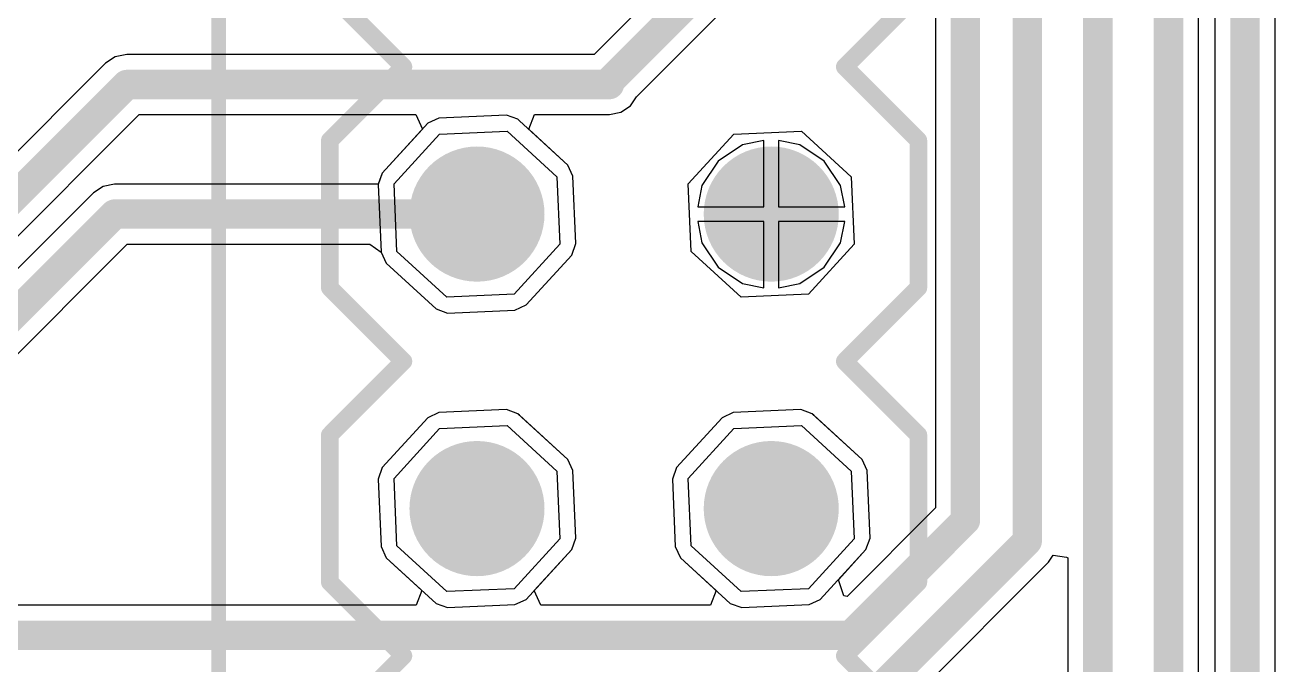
# Model space of a CAD drawing. Header units: millimetres. Extents: x 2.5 to 14.5, y 1.2 to 4.8.
# Drawn here: x 12.1774 to 12.6022, y 2.9999 to 3.2172 of the extents above; entities that cross this region are included whole.
import ezdxf

# ---------------------------------------------------------------- set-up
doc = ezdxf.new("R2010")
doc.units = ezdxf.units.MM
doc.header["$MEASUREMENT"] = 0
for name, color, linetype in [('BottomLayer', 5, 'Continuous'), ('BottomOverlay', 54, 'Continuous'), ('BottomSolder', 6, 'Continuous'), ('ConnectLayer', 7, 'Continuous'), ('MultiLayer', 9, 'Continuous'), ('PadHoleLayer', 156, 'Continuous'), ('TopLayer', 1, 'Continuous'), ('TopSolder', 216, 'Continuous')]:
    doc.layers.add(name, color=color, linetype=linetype)

# ---------------------------------------------------------------- blocks, each defined once
blk = doc.blocks.new('_RASPBERRY_PI_B__RASPBERRY_PI_B__P________B_106')
at = {"layer": 'BottomLayer'}
for p, q in [((1.50134, -2.00667), (1.51685, -1.98974)), ((1.51685, -1.98974), (1.53979, -1.98874)), ((1.53979, -1.98874), (1.55672, -2.00425)), ((1.60134, -2.00667), (1.61685, -1.98974)), ((1.61685, -1.98974), (1.63979, -1.98874)), ((1.63979, -1.98874), (1.65672, -2.00425)), ((1.55672, -2.00425), (1.55772, -2.02719)), ((1.65672, -2.00425), (1.65772, -2.02719)), ((1.50234, -2.02961), (1.50134, -2.00667)), ((1.60234, -2.02961), (1.60134, -2.00667)), ((1.51927, -2.04512), (1.50234, -2.02961)), ((1.55772, -2.02719), (1.54221, -2.04412)), ((1.61927, -2.04512), (1.60234, -2.02961)), ((1.65772, -2.02719), (1.64221, -2.04412)), ((1.54221, -2.04412), (1.51927, -2.04512)), ((1.64221, -2.04412), (1.61927, -2.04512)), ((1.50134, -2.10667), (1.51685, -2.08974)), ((1.51685, -2.08974), (1.53979, -2.08874)), ((1.53979, -2.08874), (1.55672, -2.10425)), ((1.60134, -2.10667), (1.61685, -2.08974)), ((1.61685, -2.08974), (1.63979, -2.08874)), ((1.63979, -2.08874), (1.65672, -2.10425)), ((1.50234, -2.12961), (1.50134, -2.10667)), ((1.55672, -2.10425), (1.55772, -2.12719)), ((1.60234, -2.12961), (1.60134, -2.10667)), ((1.65672, -2.10425), (1.65772, -2.12719)), ((1.55772, -2.12719), (1.54221, -2.14412)), ((1.65772, -2.12719), (1.64221, -2.14412)), ((1.51927, -2.14512), (1.50234, -2.12961)), ((1.61927, -2.14512), (1.60234, -2.12961)), ((1.54221, -2.14412), (1.51927, -2.14512)), ((1.64221, -2.14412), (1.61927, -2.14512))]:
    blk.add_line(p, q, dxfattribs=at)
at = {"layer": 'BottomLayer', "const_width": 0.02}
for points in [[(1.51953, -2.01693, 1), (1.53953, -2.01693, 1)], [(1.61953, -2.01693, 1), (1.63953, -2.01693, 1)], [(1.51953, -2.11693, 1), (1.53953, -2.11693, 1)], [(1.61953, -2.11693, 1), (1.63953, -2.11693, 1)]]:
    blk.add_lwpolyline(points, format="xyb", close=True, dxfattribs=at)
at = {"layer": 'BottomOverlay'}
for points, const_width in [([(1.47953, -1.99193), (1.45453, -1.96693)], 0.006), ([(1.47953, -1.99193), (1.50453, -1.96693)], 0.006), ([(1.55453, -1.96693), (1.50453, -1.96693)], 0.006), ([(1.57953, -1.99193), (1.55453, -1.96693)], 0.006), ([(1.57953, -1.99193), (1.60453, -1.96693)], 0.006), ([(1.65453, -1.96693), (1.60453, -1.96693)], 0.006), ([(1.67953, -1.99193), (1.65453, -1.96693)], 0.006), ([(1.67953, -1.99193), (1.70453, -1.96693)], 0.006), ([(1.45453, -2.16693), (1.47953, -2.14193)], 0.006), ([(1.50453, -2.16693), (1.47953, -2.14193)], 0.006), ([(1.55453, -2.16693), (1.57953, -2.14193)], 0.006), ([(1.60453, -2.16693), (1.57953, -2.14193)], 0.006), ([(1.65453, -2.16693), (1.67953, -2.14193)], 0.006), ([(1.70453, -2.16693), (1.67953, -2.14193)], 0.006), ([(1.55453, -2.16693), (1.50453, -2.16693)], 0.006), ([(1.65453, -2.16693), (1.60453, -2.16693)], 0.006), ([(3.22835, -2.20473), (0.11811, -2.20473)], 0.005)]:
    blk.add_lwpolyline(points, dxfattribs=dict(at, const_width=const_width))
at = {"layer": 'BottomOverlay', "const_width": 0.003}
for points in [[(1.50303, -1.96693, 1), (1.50603, -1.96693, 1)], [(1.50303, -1.96693, 1), (1.50603, -1.96693, 1)], [(1.55303, -1.96693, 1), (1.55603, -1.96693, 1)], [(1.55303, -1.96693, 1), (1.55603, -1.96693, 1)], [(1.60303, -1.96693, 1), (1.60603, -1.96693, 1)], [(1.60303, -1.96693, 1), (1.60603, -1.96693, 1)], [(1.65303, -1.96693, 1), (1.65603, -1.96693, 1)], [(1.65303, -1.96693, 1), (1.65603, -1.96693, 1)], [(1.47803, -1.99193, 1), (1.48103, -1.99193, 1)], [(1.47803, -1.99193, 1), (1.48103, -1.99193, 1)], [(1.57803, -1.99193, 1), (1.58103, -1.99193, 1)], [(1.57803, -1.99193, 1), (1.58103, -1.99193, 1)], [(1.67803, -1.99193, 1), (1.68103, -1.99193, 1)], [(1.67803, -1.99193, 1), (1.68103, -1.99193, 1)], [(1.47803, -2.14193, 1), (1.48103, -2.14193, 1)], [(1.47803, -2.14193, 1), (1.48103, -2.14193, 1)], [(1.57803, -2.14193, 1), (1.58103, -2.14193, 1)], [(1.57803, -2.14193, 1), (1.58103, -2.14193, 1)], [(1.67803, -2.14193, 1), (1.68103, -2.14193, 1)], [(1.67803, -2.14193, 1), (1.68103, -2.14193, 1)], [(1.50303, -2.16693, 1), (1.50603, -2.16693, 1)], [(1.50303, -2.16693, 1), (1.50603, -2.16693, 1)], [(1.55303, -2.16693, 1), (1.55603, -2.16693, 1)], [(1.55303, -2.16693, 1), (1.55603, -2.16693, 1)], [(1.60303, -2.16693, 1), (1.60603, -2.16693, 1)], [(1.60303, -2.16693, 1), (1.60603, -2.16693, 1)], [(1.65303, -2.16693, 1), (1.65603, -2.16693, 1)], [(1.65303, -2.16693, 1), (1.65603, -2.16693, 1)]]:
    blk.add_lwpolyline(points, format="xyb", close=True, dxfattribs=at)
at = {"layer": 'BottomSolder', "const_width": 0.02295}
for points in [[(1.51805, -2.01693, 1), (1.541, -2.01693, 1)], [(1.61805, -2.01693, 1), (1.641, -2.01693, 1)], [(1.51805, -2.11693, 1), (1.541, -2.11693, 1)], [(1.61805, -2.11693, 1), (1.641, -2.11693, 1)]]:
    blk.add_lwpolyline(points, format="xyb", close=True, dxfattribs=at)
at = {"layer": 'MultiLayer'}
for p, q in [((1.50134, -2.00667), (1.51685, -1.98974)), ((1.51685, -1.98974), (1.53979, -1.98874)), ((1.53979, -1.98874), (1.55672, -2.00425)), ((1.60134, -2.00667), (1.61685, -1.98974)), ((1.61685, -1.98974), (1.63979, -1.98874)), ((1.63979, -1.98874), (1.65672, -2.00425)), ((1.55672, -2.00425), (1.55772, -2.02719)), ((1.65672, -2.00425), (1.65772, -2.02719)), ((1.50234, -2.02961), (1.50134, -2.00667)), ((1.60234, -2.02961), (1.60134, -2.00667)), ((1.51927, -2.04512), (1.50234, -2.02961)), ((1.55772, -2.02719), (1.54221, -2.04412)), ((1.61927, -2.04512), (1.60234, -2.02961)), ((1.65772, -2.02719), (1.64221, -2.04412)), ((1.54221, -2.04412), (1.51927, -2.04512)), ((1.64221, -2.04412), (1.61927, -2.04512)), ((1.50134, -2.10667), (1.51685, -2.08974)), ((1.51685, -2.08974), (1.53979, -2.08874)), ((1.53979, -2.08874), (1.55672, -2.10425)), ((1.60134, -2.10667), (1.61685, -2.08974)), ((1.61685, -2.08974), (1.63979, -2.08874)), ((1.63979, -2.08874), (1.65672, -2.10425)), ((1.50234, -2.12961), (1.50134, -2.10667)), ((1.55672, -2.10425), (1.55772, -2.12719)), ((1.60234, -2.12961), (1.60134, -2.10667)), ((1.65672, -2.10425), (1.65772, -2.12719)), ((1.55772, -2.12719), (1.54221, -2.14412)), ((1.65772, -2.12719), (1.64221, -2.14412)), ((1.51927, -2.14512), (1.50234, -2.12961)), ((1.61927, -2.14512), (1.60234, -2.12961)), ((1.54221, -2.14412), (1.51927, -2.14512)), ((1.64221, -2.14412), (1.61927, -2.14512))]:
    blk.add_line(p, q, dxfattribs=at)
at = {"layer": 'MultiLayer', "const_width": 0.02}
for points in [[(1.51953, -2.01693, 1), (1.53953, -2.01693, 1)], [(1.61953, -2.01693, 1), (1.63953, -2.01693, 1)], [(1.51953, -2.11693, 1), (1.53953, -2.11693, 1)], [(1.61953, -2.11693, 1), (1.63953, -2.11693, 1)]]:
    blk.add_lwpolyline(points, format="xyb", close=True, dxfattribs=at)
at = {"layer": 'PadHoleLayer', "const_width": 0.02}
for points in [[(1.51953, -2.01693, 1), (1.53953, -2.01693, 1)], [(1.61953, -2.01693, 1), (1.63953, -2.01693, 1)], [(1.51953, -2.11693, 1), (1.53953, -2.11693, 1)], [(1.61953, -2.11693, 1), (1.63953, -2.11693, 1)]]:
    blk.add_lwpolyline(points, format="xyb", close=True, dxfattribs=at)
at = {"layer": 'TopLayer'}
for p, q in [((1.50134, -2.00667), (1.51685, -1.98974)), ((1.51685, -1.98974), (1.53979, -1.98874)), ((1.53979, -1.98874), (1.55672, -2.00425)), ((1.60134, -2.00667), (1.61685, -1.98974)), ((1.61685, -1.98974), (1.63979, -1.98874)), ((1.63979, -1.98874), (1.65672, -2.00425)), ((1.55672, -2.00425), (1.55772, -2.02719)), ((1.65672, -2.00425), (1.65772, -2.02719)), ((1.50234, -2.02961), (1.50134, -2.00667)), ((1.60234, -2.02961), (1.60134, -2.00667)), ((1.51927, -2.04512), (1.50234, -2.02961)), ((1.55772, -2.02719), (1.54221, -2.04412)), ((1.61927, -2.04512), (1.60234, -2.02961)), ((1.65772, -2.02719), (1.64221, -2.04412)), ((1.54221, -2.04412), (1.51927, -2.04512)), ((1.64221, -2.04412), (1.61927, -2.04512)), ((1.50134, -2.10667), (1.51685, -2.08974)), ((1.51685, -2.08974), (1.53979, -2.08874)), ((1.53979, -2.08874), (1.55672, -2.10425)), ((1.60134, -2.10667), (1.61685, -2.08974)), ((1.61685, -2.08974), (1.63979, -2.08874)), ((1.63979, -2.08874), (1.65672, -2.10425)), ((1.50234, -2.12961), (1.50134, -2.10667)), ((1.55672, -2.10425), (1.55772, -2.12719)), ((1.60234, -2.12961), (1.60134, -2.10667)), ((1.65672, -2.10425), (1.65772, -2.12719)), ((1.55772, -2.12719), (1.54221, -2.14412)), ((1.65772, -2.12719), (1.64221, -2.14412)), ((1.51927, -2.14512), (1.50234, -2.12961)), ((1.61927, -2.14512), (1.60234, -2.12961)), ((1.54221, -2.14412), (1.51927, -2.14512)), ((1.64221, -2.14412), (1.61927, -2.14512))]:
    blk.add_line(p, q, dxfattribs=at)
at = {"layer": 'TopLayer', "const_width": 0.02}
for points in [[(1.51953, -2.01693, 1), (1.53953, -2.01693, 1)], [(1.61953, -2.01693, 1), (1.63953, -2.01693, 1)], [(1.51953, -2.11693, 1), (1.53953, -2.11693, 1)], [(1.61953, -2.11693, 1), (1.63953, -2.11693, 1)]]:
    blk.add_lwpolyline(points, format="xyb", close=True, dxfattribs=at)
at = {"layer": 'TopSolder', "const_width": 0.02295}
for points in [[(1.51805, -2.01693, 1), (1.541, -2.01693, 1)], [(1.61805, -2.01693, 1), (1.641, -2.01693, 1)], [(1.51805, -2.11693, 1), (1.541, -2.11693, 1)], [(1.61805, -2.11693, 1), (1.641, -2.11693, 1)]]:
    blk.add_lwpolyline(points, format="xyb", close=True, dxfattribs=at)

msp = doc.modelspace()

# ---------------------------------------------------------------- linework, layer by layer
at = {"layer": 'BottomLayer', "const_width": 0.01}
for points in [[(12.592, 4.111), (12.592, 2.546)], [(12.566, 4.101), (12.566, 2.808)], [(12.542, 2.866), (12.542, 4.068)], [(12.518, 3.042), (12.518, 3.378)], [(12.497, 3.049), (12.497, 3.287)], [(12.376, 3.198), (12.431, 3.253)], [(12.376, 3.197), (12.376, 3.198)], [(12.065, 3.05), (12.212, 3.197)], [(12.212, 3.197), (12.376, 3.197)], [(12.10485, 3.05), (12.20785, 3.153)], [(12.20785, 3.153), (12.331, 3.153)], [(12.458, 3.01), (12.497, 3.049)], [(12.468, 2.992), (12.518, 3.042)], [(11.872, 3.01), (12.458, 3.01)]]:
    msp.add_lwpolyline(points, dxfattribs=at)
at = {"layer": 'BottomLayer', "const_width": 0.005}
for points in [[(12.3735, 3.198, 1), (12.3785, 3.198, 1)], [(12.3735, 3.198, 1), (12.3785, 3.198, 1)], [(12.2095, 3.197, 1), (12.2145, 3.197, 1)], [(12.2095, 3.197, 1), (12.2145, 3.197, 1)], [(12.3735, 3.197, 1), (12.3785, 3.197, 1)], [(12.3735, 3.197, 1), (12.3785, 3.197, 1)], [(12.20535, 3.153, 1), (12.21035, 3.153, 1)], [(12.20535, 3.153, 1), (12.21035, 3.153, 1)], [(12.3285, 3.153, 1), (12.3335, 3.153, 1)], [(12.4945, 3.049, 1), (12.4995, 3.049, 1)], [(12.4945, 3.049, 1), (12.4995, 3.049, 1)], [(12.5155, 3.042, 1), (12.5205, 3.042, 1)], [(12.5155, 3.042, 1), (12.5205, 3.042, 1)], [(12.4555, 3.01, 1), (12.4605, 3.01, 1)], [(12.4555, 3.01, 1), (12.4605, 3.01, 1)]]:
    msp.add_lwpolyline(points, format="xyb", close=True, dxfattribs=at)
at = {"layer": 'ConnectLayer'}
for p, q in [((12.6022, 2.546), (12.6022, 4.111)), ((12.5818, 4.10678), (12.5818, 2.55022)), ((12.5762, 2.808), (12.5762, 4.101)), ((12.4868, 3.28278), (12.4868, 3.05322)), ((12.40008, 3.2365), (12.37078, 3.2072)), ((12.38522, 3.1928), (12.41249, 3.22007)), ((12.212, 3.2072), (12.2081, 3.20642)), ((12.37078, 3.2072), (12.212, 3.2072)), ((12.20479, 3.20421), (12.06078, 3.0602)), ((12.2081, 3.20642), (12.20479, 3.20421)), ((12.38321, 3.18979), (12.38522, 3.1928)), ((12.07551, 3.04609), (12.21622, 3.1868)), ((12.21622, 3.1868), (12.31026, 3.1868)), ((12.31026, 3.1868), (12.31246, 3.1818)), ((12.34102, 3.1866), (12.31809, 3.1856)), ((12.34492, 3.18518), (12.34102, 3.1866)), ((12.34102, 3.1866), (12.34102, 3.1866)), ((12.3486, 3.1818), (12.35055, 3.1868)), ((12.35055, 3.1868), (12.376, 3.1868)), ((12.376, 3.1868), (12.3799, 3.18758)), ((12.3799, 3.18758), (12.38321, 3.18979)), ((12.31433, 3.18385), (12.29882, 3.16692)), ((12.31246, 3.1818), (12.29882, 3.16692)), ((12.31809, 3.1856), (12.31433, 3.18385)), ((12.31433, 3.18385), (12.31433, 3.18385)), ((12.31809, 3.1856), (12.31809, 3.1856)), ((12.34545, 3.18469), (12.34492, 3.18518)), ((12.34492, 3.18518), (12.34492, 3.18518)), ((12.36185, 3.16967), (12.34545, 3.18469)), ((12.36185, 3.16967), (12.3486, 3.1818)), ((12.4285, 3.17799), (12.42125, 3.17655)), ((12.4285, 3.17799), (12.42125, 3.17655)), ((12.4285, 3.1555), (12.4285, 3.17799)), ((12.4285, 3.1555), (12.4285, 3.17799)), ((12.44075, 3.17655), (12.4335, 3.17799)), ((12.4335, 3.17799), (12.4335, 3.1555)), ((12.44075, 3.17655), (12.4335, 3.17799)), ((12.4335, 3.17799), (12.4335, 3.1555)), ((12.42125, 3.17655), (12.41298, 3.17102)), ((12.42125, 3.17655), (12.41298, 3.17102)), ((12.44902, 3.17102), (12.44075, 3.17655)), ((12.44902, 3.17102), (12.44075, 3.17655)), ((12.3636, 3.16591), (12.36185, 3.16967)), ((12.36185, 3.16967), (12.36185, 3.16967)), ((12.3636, 3.16591), (12.36185, 3.16967)), ((12.36185, 3.16967), (12.36185, 3.16967)), ((12.41298, 3.17102), (12.40745, 3.16275)), ((12.41298, 3.17102), (12.40745, 3.16275)), ((12.45455, 3.16275), (12.44902, 3.17102)), ((12.45455, 3.16275), (12.44902, 3.17102)), ((12.29882, 3.16692), (12.2974, 3.16302)), ((12.29882, 3.16692), (12.29746, 3.1632)), ((12.29882, 3.16692), (12.29882, 3.16692)), ((12.29882, 3.16692), (12.29882, 3.16692)), ((12.3646, 3.14298), (12.3636, 3.16591)), ((12.3636, 3.16591), (12.3636, 3.16591)), ((12.3646, 3.14298), (12.3636, 3.16591)), ((12.3636, 3.16591), (12.3636, 3.16591)), ((12.20395, 3.16242), (12.20064, 3.16021)), ((12.20785, 3.1632), (12.20395, 3.16242)), ((12.29746, 3.1632), (12.20785, 3.1632)), ((12.2974, 3.16302), (12.2974, 3.16302)), ((12.2974, 3.16302), (12.2984, 3.14009)), ((12.40745, 3.16275), (12.40601, 3.1555)), ((12.40745, 3.16275), (12.40601, 3.1555)), ((12.45599, 3.1555), (12.45455, 3.16275)), ((12.45599, 3.1555), (12.45455, 3.16275)), ((12.20064, 3.16021), (12.09764, 3.05721)), ((12.40601, 3.1555), (12.4285, 3.1555)), ((12.40601, 3.1555), (12.4285, 3.1555)), ((12.4335, 3.1555), (12.45599, 3.1555)), ((12.4335, 3.1555), (12.45599, 3.1555)), ((12.4285, 3.1505), (12.40601, 3.1505)), ((12.40601, 3.1505), (12.40745, 3.14325)), ((12.4285, 3.1505), (12.40601, 3.1505)), ((12.40601, 3.1505), (12.40745, 3.14325)), ((12.4285, 3.12801), (12.4285, 3.1505)), ((12.4285, 3.12801), (12.4285, 3.1505)), ((12.45599, 3.1505), (12.4335, 3.1505)), ((12.4335, 3.1505), (12.4335, 3.12801)), ((12.45599, 3.1505), (12.4335, 3.1505)), ((12.4335, 3.1505), (12.4335, 3.12801)), ((12.45455, 3.14325), (12.45599, 3.1505)), ((12.45455, 3.14325), (12.45599, 3.1505)), ((12.11206, 3.04279), (12.21208, 3.1428)), ((12.21208, 3.1428), (12.29463, 3.1428)), ((12.29463, 3.1428), (12.2984, 3.14009)), ((12.2984, 3.14009), (12.30015, 3.13633)), ((12.2984, 3.14009), (12.2984, 3.14009)), ((12.2984, 3.14009), (12.30015, 3.13633)), ((12.36318, 3.13908), (12.3646, 3.14298)), ((12.36318, 3.13908), (12.3646, 3.14298)), ((12.3646, 3.14298), (12.3646, 3.14298)), ((12.3646, 3.14298), (12.3646, 3.14298)), ((12.40745, 3.14325), (12.41298, 3.13498)), ((12.40745, 3.14325), (12.41298, 3.13498)), ((12.44902, 3.13498), (12.45455, 3.14325)), ((12.44902, 3.13498), (12.45455, 3.14325)), ((12.30015, 3.13633), (12.30015, 3.13633)), ((12.30015, 3.13633), (12.31708, 3.12082)), ((12.30015, 3.13633), (12.30015, 3.13633)), ((12.30015, 3.13633), (12.31708, 3.12082)), ((12.34767, 3.12215), (12.36318, 3.13908)), ((12.34767, 3.12215), (12.36318, 3.13908)), ((12.36318, 3.13908), (12.36318, 3.13908)), ((12.36318, 3.13908), (12.36318, 3.13908)), ((12.41298, 3.13498), (12.42125, 3.12945)), ((12.41298, 3.13498), (12.42125, 3.12945)), ((12.44075, 3.12945), (12.44902, 3.13498)), ((12.44075, 3.12945), (12.44902, 3.13498)), ((12.42125, 3.12945), (12.4285, 3.12801)), ((12.42125, 3.12945), (12.4285, 3.12801)), ((12.4335, 3.12801), (12.44075, 3.12945)), ((12.4335, 3.12801), (12.44075, 3.12945)), ((12.31708, 3.12082), (12.31708, 3.12082)), ((12.31708, 3.12082), (12.32098, 3.1194)), ((12.31708, 3.12082), (12.31708, 3.12082)), ((12.31708, 3.12082), (12.32098, 3.1194)), ((12.32098, 3.1194), (12.34391, 3.1204)), ((12.32098, 3.1194), (12.34391, 3.1204)), ((12.32098, 3.1194), (12.32098, 3.1194)), ((12.32098, 3.1194), (12.32098, 3.1194)), ((12.34391, 3.1204), (12.34767, 3.12215)), ((12.34391, 3.1204), (12.34767, 3.12215)), ((12.34391, 3.1204), (12.34391, 3.1204)), ((12.34391, 3.1204), (12.34391, 3.1204)), ((12.34767, 3.12215), (12.34767, 3.12215)), ((12.34767, 3.12215), (12.34767, 3.12215)), ((12.31809, 3.0856), (12.31433, 3.08385)), ((12.31809, 3.0856), (12.31433, 3.08385)), ((12.34102, 3.0866), (12.31809, 3.0856)), ((12.34102, 3.0866), (12.31809, 3.0856)), ((12.31809, 3.0856), (12.31809, 3.0856)), ((12.31809, 3.0856), (12.31809, 3.0856)), ((12.34492, 3.08518), (12.34102, 3.0866)), ((12.34102, 3.0866), (12.34102, 3.0866)), ((12.34492, 3.08518), (12.34102, 3.0866)), ((12.34102, 3.0866), (12.34102, 3.0866)), ((12.36185, 3.06967), (12.34492, 3.08518)), ((12.34492, 3.08518), (12.34492, 3.08518)), ((12.34545, 3.08469), (12.34492, 3.08518)), ((12.34492, 3.08518), (12.34492, 3.08518)), ((12.36185, 3.06967), (12.34545, 3.08469)), ((12.41809, 3.0856), (12.41433, 3.08385)), ((12.41809, 3.0856), (12.41433, 3.08385)), ((12.44102, 3.0866), (12.41809, 3.0856)), ((12.44102, 3.0866), (12.41809, 3.0856)), ((12.41809, 3.0856), (12.41809, 3.0856)), ((12.41809, 3.0856), (12.41809, 3.0856)), ((12.44492, 3.08518), (12.44102, 3.0866)), ((12.44102, 3.0866), (12.44102, 3.0866)), ((12.44492, 3.08518), (12.44102, 3.0866)), ((12.44102, 3.0866), (12.44102, 3.0866)), ((12.46185, 3.06967), (12.44492, 3.08518)), ((12.44492, 3.08518), (12.44492, 3.08518)), ((12.44545, 3.08469), (12.44492, 3.08518)), ((12.44492, 3.08518), (12.44492, 3.08518)), ((12.46185, 3.06967), (12.44545, 3.08469)), ((12.31433, 3.08385), (12.29882, 3.06692)), ((12.31433, 3.08385), (12.29882, 3.06692)), ((12.31433, 3.08385), (12.31433, 3.08385)), ((12.31433, 3.08385), (12.31433, 3.08385)), ((12.41433, 3.08385), (12.39882, 3.06692)), ((12.41433, 3.08385), (12.39882, 3.06692)), ((12.41433, 3.08385), (12.41433, 3.08385)), ((12.41433, 3.08385), (12.41433, 3.08385)), ((12.3636, 3.06591), (12.36185, 3.06967)), ((12.36185, 3.06967), (12.36185, 3.06967)), ((12.3636, 3.06591), (12.36185, 3.06967)), ((12.36185, 3.06967), (12.36185, 3.06967)), ((12.4636, 3.06591), (12.46185, 3.06967)), ((12.46185, 3.06967), (12.46185, 3.06967)), ((12.4636, 3.06591), (12.46185, 3.06967)), ((12.46185, 3.06967), (12.46185, 3.06967)), ((12.29882, 3.06692), (12.2974, 3.06302)), ((12.29882, 3.06692), (12.2974, 3.06302)), ((12.2974, 3.06302), (12.2974, 3.06302)), ((12.2974, 3.06302), (12.2984, 3.04009)), ((12.2974, 3.06302), (12.2974, 3.06302)), ((12.2974, 3.06302), (12.2984, 3.04009)), ((12.29882, 3.06692), (12.29882, 3.06692)), ((12.29882, 3.06692), (12.29882, 3.06692)), ((12.3646, 3.04298), (12.3636, 3.06591)), ((12.3636, 3.06591), (12.3636, 3.06591)), ((12.3646, 3.04298), (12.3636, 3.06591)), ((12.3636, 3.06591), (12.3636, 3.06591)), ((12.39882, 3.06692), (12.3974, 3.06302)), ((12.39882, 3.06692), (12.3974, 3.06302)), ((12.3974, 3.06302), (12.3974, 3.06302)), ((12.3974, 3.06302), (12.3984, 3.04009)), ((12.3974, 3.06302), (12.3974, 3.06302)), ((12.3974, 3.06302), (12.3984, 3.04009)), ((12.39882, 3.06692), (12.39882, 3.06692)), ((12.39882, 3.06692), (12.39882, 3.06692)), ((12.4646, 3.04298), (12.4636, 3.06591)), ((12.4636, 3.06591), (12.4636, 3.06591)), ((12.4646, 3.04298), (12.4636, 3.06591)), ((12.4636, 3.06591), (12.4636, 3.06591)), ((12.4868, 3.05322), (12.45679, 3.02321)), ((12.36318, 3.03908), (12.3646, 3.04298)), ((12.36318, 3.03908), (12.3646, 3.04298)), ((12.3646, 3.04298), (12.3646, 3.04298)), ((12.3646, 3.04298), (12.3646, 3.04298)), ((12.46318, 3.03908), (12.4646, 3.04298)), ((12.46318, 3.03908), (12.4646, 3.04298)), ((12.4646, 3.04298), (12.4646, 3.04298)), ((12.4646, 3.04298), (12.4646, 3.04298)), ((12.2984, 3.04009), (12.2984, 3.04009)), ((12.2984, 3.04009), (12.30015, 3.03633)), ((12.2984, 3.04009), (12.2984, 3.04009)), ((12.2984, 3.04009), (12.30015, 3.03633)), ((12.34767, 3.02215), (12.36318, 3.03908)), ((12.35046, 3.0252), (12.36318, 3.03908)), ((12.36318, 3.03908), (12.36318, 3.03908)), ((12.36318, 3.03908), (12.36318, 3.03908)), ((12.3984, 3.04009), (12.3984, 3.04009)), ((12.3984, 3.04009), (12.40015, 3.03633)), ((12.3984, 3.04009), (12.3984, 3.04009)), ((12.3984, 3.04009), (12.40015, 3.03633)), ((12.44767, 3.02215), (12.46318, 3.03908)), ((12.45381, 3.02886), (12.46318, 3.03908)), ((12.46318, 3.03908), (12.46318, 3.03908)), ((12.46318, 3.03908), (12.46318, 3.03908)), ((12.30015, 3.03633), (12.30015, 3.03633)), ((12.30015, 3.03633), (12.31231, 3.0252)), ((12.30015, 3.03633), (12.30015, 3.03633)), ((12.30015, 3.03633), (12.31708, 3.02082)), ((12.40015, 3.03633), (12.40015, 3.03633)), ((12.40015, 3.03633), (12.41231, 3.0252)), ((12.40015, 3.03633), (12.40015, 3.03633)), ((12.40015, 3.03633), (12.41708, 3.02082)), ((12.47521, 2.98479), (12.52521, 3.03479)), ((12.52521, 3.03479), (12.5268, 3.03718)), ((12.5268, 3.03718), (12.53135, 3.03653)), ((12.53135, 3.03653), (12.5318, 3.03634)), ((12.5318, 3.03634), (12.5318, 2.87022)), ((12.45562, 3.02343), (12.45381, 3.02886)), ((12.31231, 3.0252), (12.31036, 3.0202)), ((12.35266, 3.0202), (12.35046, 3.0252)), ((12.41231, 3.0252), (12.41036, 3.0202)), ((12.31708, 3.02082), (12.31708, 3.02082)), ((12.31708, 3.02082), (12.32098, 3.0194)), ((12.32098, 3.0194), (12.34391, 3.0204)), ((12.34391, 3.0204), (12.34767, 3.02215)), ((12.34391, 3.0204), (12.34391, 3.0204)), ((12.34767, 3.02215), (12.34767, 3.02215)), ((12.41708, 3.02082), (12.41708, 3.02082)), ((12.41708, 3.02082), (12.42098, 3.0194)), ((12.42098, 3.0194), (12.44391, 3.0204)), ((12.44391, 3.0204), (12.44767, 3.02215)), ((12.44391, 3.0204), (12.44391, 3.0204)), ((12.44767, 3.02215), (12.44767, 3.02215)), ((12.45679, 3.02321), (12.45562, 3.02343)), ((12.31036, 3.0202), (12.09654, 3.0202)), ((12.32098, 3.0194), (12.32098, 3.0194)), ((12.41036, 3.0202), (12.35266, 3.0202)), ((12.42098, 3.0194), (12.42098, 3.0194))]:
    msp.add_line(p, q, dxfattribs=at)

# ---------------------------------------------------------------- block references
at = {"rotation": 270}
msp.add_blockref('_RASPBERRY_PI_B__RASPBERRY_PI_B__P________B_106', (14.44793, 4.68253), dxfattribs=at)

doc.saveas('drawing.dxf')
